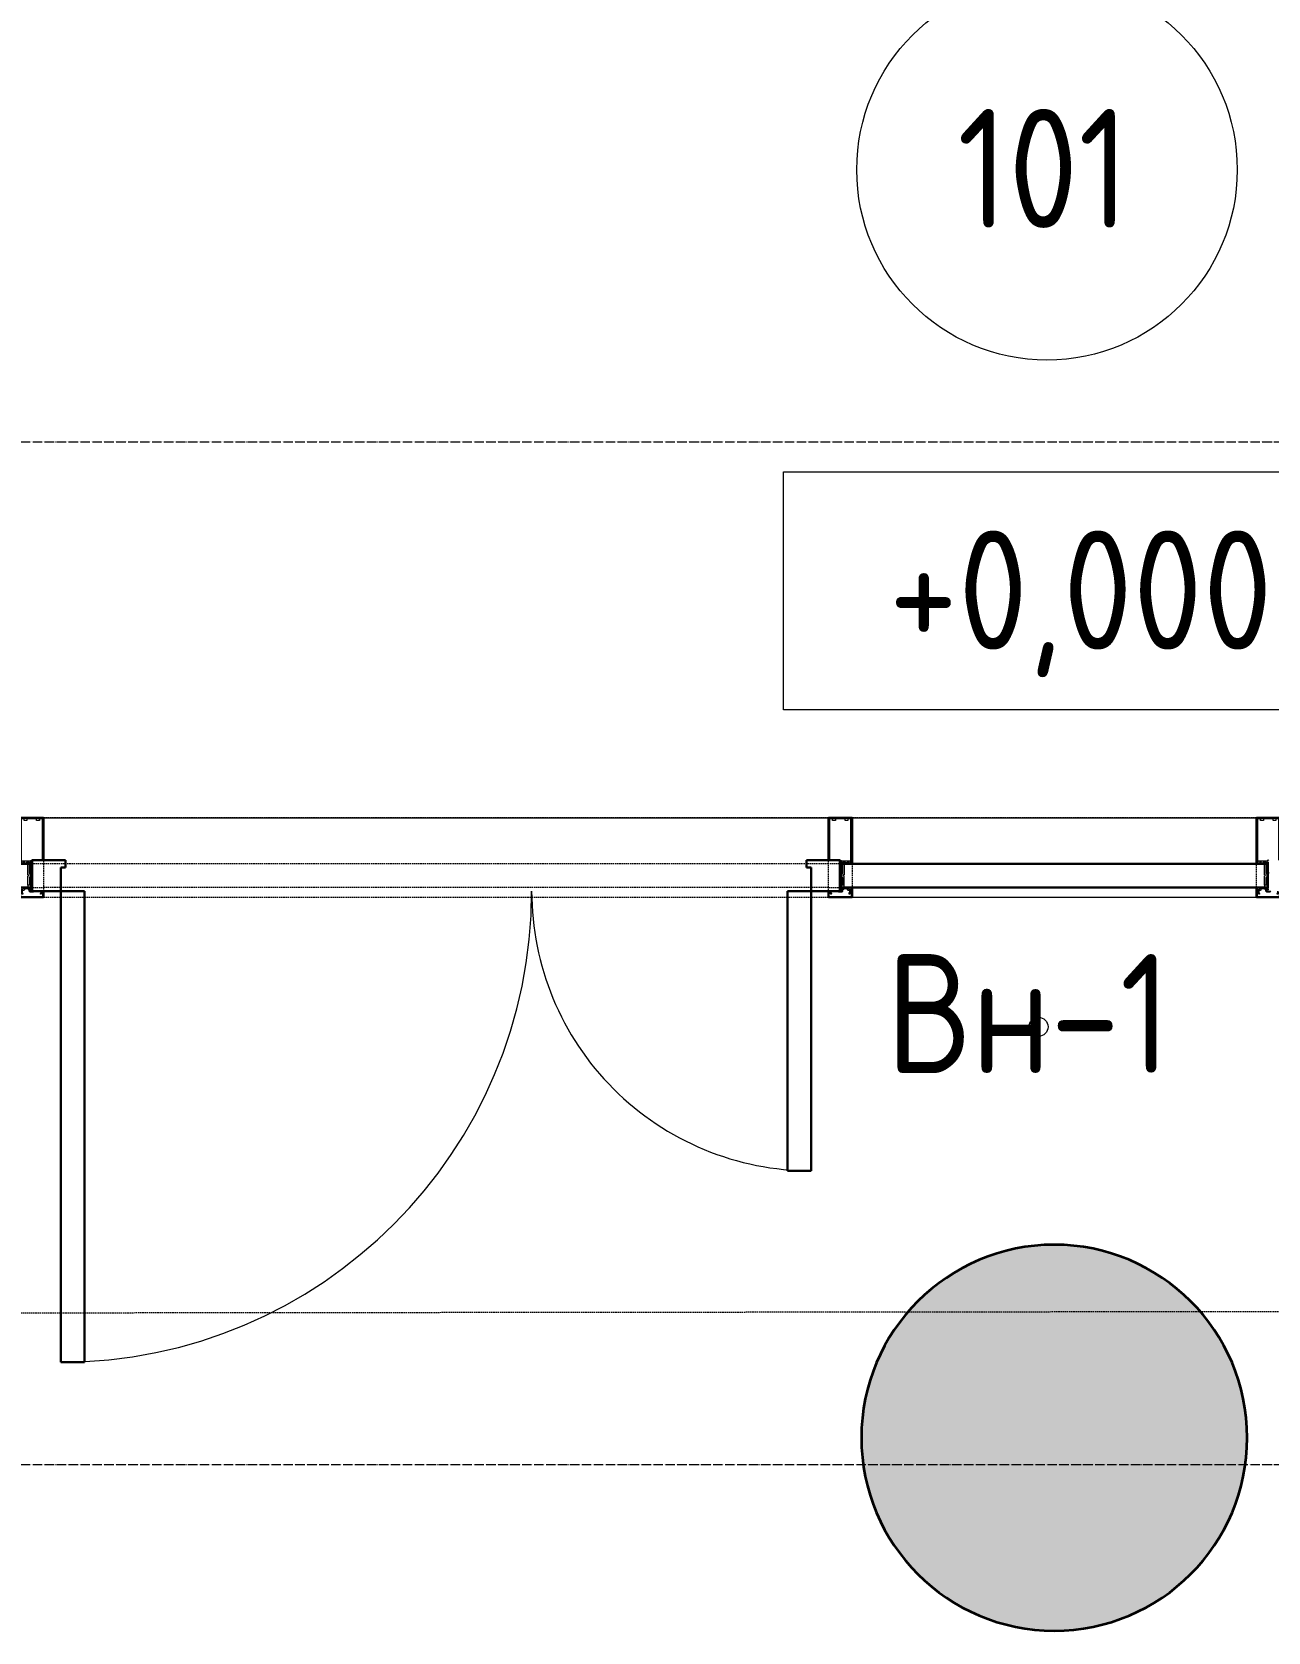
# Model space of a CAD drawing. Header units: millimetres. Extents: x 749182 to 2267578, y 70462 to 311449.
# Drawn here: x 1981193 to 1983792, y 73422 to 76785 of the extents above; entities that cross this region are included whole.
import ezdxf

# ---------------------------------------------------------------- set-up
doc = ezdxf.new("R2010")
doc.units = ezdxf.units.MM
for name, pattern in [('ADSK_Линия сетки', [25, 20, -2.5, 0, -2.5]), ('ADSK_Сверху', [4.5, 3, -1.5]), ('осеваяX2', [4, 2.5, -0.5, 0.5, -0.5])]:
    doc.linetypes.add(name, pattern=pattern)
for name, color, linetype, lineweight in [('Аннотация', 7, 'Continuous', 9), ('Витраж', 7, 'Continuous', 9), ('Двери', 7, 'Continuous', 20), ('Марки', 7, 'Continuous', 20), ('Марки помещений', 7, 'Continuous', 20), ('Оси', 165, 'осеваяX2', 13), ('отметки', 7, 'Continuous', 20), ('Панели витража', 7, 'Continuous', 9), ('Перекрытие', 7, 'Continuous', 18), ('Стены', 184, 'Continuous', 40), ('Стены разрез', 7, 'Continuous', 35), ('Узлы', 7, 'Continuous', 18)]:
    doc.layers.add(name, color=color, linetype=linetype, lineweight=lineweight)
doc.styles.add('GOST Common_2', font='GOST_Common.ttf', dxfattribs={"width": 0.9, "height": 200})

# ---------------------------------------------------------------- blocks, each defined once
blk = doc.blocks.new('Прямоугольный импост - 50х167мм-1796302-01 План 1-го этажа маркировочный')
at = {"layer": 'Витраж', "color": 253, "linetype": 'ADSK_Сверху', "true_color": 0xaaaaaa}
for p, q in [((24697.4, -483.5), (24672.4, -483.5)), ((25572.4, -483.5), (25547.4, -483.5)), ((24673.6, -580.5), (24672.4, -580.5)), ((25572.4, -580.5), (25571.2, -580.5)), ((24673.6, -630.5), (24672.4, -630.5)), ((25572.4, -630.5), (25571.2, -630.5)), ((24672.4, -650.5), (24697.4, -650.5)), ((25547.4, -650.5), (25572.4, -650.5))]:
    blk.add_line(p, q, dxfattribs=at)
blk = doc.blocks.new('Прямоугольный импост - 50х167мм-1796304-01 План 1-го этажа маркировочный')
at = {"layer": 'Витраж', "color": 253, "linetype": 'ADSK_Сверху', "true_color": 0xaaaaaa}
for p, q in [((24697.4, -483.5), (24697.4, -580.5)), ((25547.4, -483.5), (24697.4, -483.5)), ((25547.4, -580.5), (25547.4, -483.5)), ((24697.4, -580.5), (24697.4, -630.5)), ((25547.4, -580.5), (24697.4, -580.5)), ((25547.4, -630.5), (25547.4, -580.5)), ((24697.4, -630.5), (24697.4, -650.5)), ((25547.4, -630.5), (24697.4, -630.5)), ((25547.4, -650.5), (25547.4, -630.5)), ((24697.4, -650.5), (25547.4, -650.5))]:
    blk.add_line(p, q, dxfattribs=at)
blk = doc.blocks.new('Прямоугольный импост - 50х167мм-1778327-01 План 1-го этажа маркировочный')
at = {"layer": 'Витраж', "color": 253, "linetype": 'ADSK_Сверху', "true_color": 0xaaaaaa}
for p, q in [((-25, 122), (25, 122)), ((25, -45), (-25, -45))]:
    blk.add_line(p, q, dxfattribs=at)
blk = doc.blocks.new('Прямоугольный импост - 50х167мм-1775888-01 План 1-го этажа маркировочный')
at = {"layer": 'Витраж', "color": 253, "linetype": 'ADSK_Сверху', "true_color": 0xaaaaaa}
for p, q in [((25597.4, -483.5), (25572.4, -483.5)), ((27272.4, -483.5), (27247.4, -483.5)), ((25573.6, -580.5), (25572.4, -580.5)), ((27272.4, -580.5), (27271.2, -580.5)), ((25573.6, -630.5), (25572.4, -630.5)), ((27272.4, -630.5), (27271.2, -630.5)), ((25572.4, -650.5), (25597.4, -650.5)), ((27247.4, -650.5), (27272.4, -650.5))]:
    blk.add_line(p, q, dxfattribs=at)
blk = doc.blocks.new('Системная панель - ADSK_Cтеклопакет_50мм-1778492-01 План 1-го этажа маркировочный')
at = {"layer": 'Панели витража', "color": 253, "linetype": 'ADSK_Сверху', "true_color": 0xaaaaaa}
for p, q in [((-825, 25), (-848.8125, 25)), ((-848.8125, -25), (-848.8125, 25)), ((848.8125, 25), (825, 25)), ((848.8125, 25), (848.8125, -25)), ((-848.8125, -25), (-825, -25)), ((825, -25), (848.8125, -25))]:
    blk.add_line(p, q, dxfattribs=at)
blk = doc.blocks.new('Прямоугольный импост - 50х167мм-1775887-01 План 1-го этажа маркировочный')
at = {"layer": 'Витраж', "color": 253, "linetype": 'ADSK_Сверху', "true_color": 0xaaaaaa}
for p, q in [((25597.4, -483.5), (25597.4, -580.5)), ((27247.4, -483.5), (25597.4, -483.5)), ((27247.4, -580.5), (27247.4, -483.5)), ((25597.4, -580.5), (25597.4, -630.5)), ((27247.4, -580.5), (25597.4, -580.5)), ((27247.4, -630.5), (27247.4, -580.5)), ((25597.4, -630.5), (25597.4, -650.5)), ((27247.4, -630.5), (25597.4, -630.5)), ((27247.4, -650.5), (27247.4, -630.5)), ((25597.4, -650.5), (27247.4, -650.5))]:
    blk.add_line(p, q, dxfattribs=at)
blk = doc.blocks.new('Системная панель - ADSK_Cтеклопакет_50мм-1796306-01 План 1-го этажа маркировочный')
at = {"layer": 'Панели витража', "color": 253, "linetype": 'ADSK_Сверху', "true_color": 0xaaaaaa}
for p, q in [((-425, 25), (-448.8125, 25)), ((-448.8125, -25), (-448.8125, 25)), ((448.8125, 25), (425, 25)), ((448.8125, 25), (448.8125, -25)), ((-448.8125, -25), (-425, -25)), ((425, -25), (448.8125, -25))]:
    blk.add_line(p, q, dxfattribs=at)
blk = doc.blocks.new('Портик главного входа - Портик главного входа-658663-01 План 1-го этажа маркировочный')
at = {"layer": 'Стены'}
h = blk.add_hatch(color=256, dxfattribs=at)
h.paths.add_polyline_path([(22181.3, -2195.1), (22252.1, -2188.9), (22320.7, -2170.5), (22385.1, -2140.5), (22443.3, -2099.7), (22493.5, -2049.5), (22534.3, -1991.3), (22564.3, -1926.9), (22582.7, -1858.3), (22588.9, -1787.5), (22582.7, -1716.7), (22564.3, -1648.1), (22534.2, -1583.6), (22493.5, -1525.5), (22443.3, -1475.3), (22385.1, -1434.5), (22320.7, -1404.5), (22252.1, -1386.1), (22181.3, -1379.9), (22110.5, -1386.1), (22041.9, -1404.5), (21977.5, -1434.5), (21919.3, -1475.3), (21869.1, -1525.5), (21828.3, -1583.7), (21798.3, -1648.1), (21779.9, -1716.7), (21773.7, -1787.5), (21779.9, -1858.3), (21798.3, -1926.9), (21828.3, -1991.3), (21869.1, -2049.5), (21919.3, -2099.7), (21977.5, -2140.5), (22041.9, -2170.5), (22110.5, -2188.9)])
h.paths.add_polyline_path([(25122.4, -2192.3), (25192.9, -2186.2), (25261.2, -2167.9), (25325.3, -2138), (25383.2, -2097.4), (25433.2, -2047.4), (25473.7, -1989.5), (25503.9, -1924.3), (25521.9, -1857.1), (25528.1, -1786.7), (25521.9, -1716.2), (25503.6, -1647.9), (25473.6, -1583.6), (25433.2, -1525.9), (25383.2, -1475.9), (25325.3, -1435.4), (25261.2, -1405.5), (25192.9, -1387.2), (25122.4, -1381), (25052, -1387.2), (24983.7, -1405.5), (24919.6, -1435.4), (24861.7, -1475.9), (24811.7, -1525.9), (24771.1, -1583.9), (24741.3, -1647.9), (24723, -1716.2), (24716.8, -1786.7), (24723, -1857.1), (24741.3, -1925.4), (24771.1, -1989.5), (24811.7, -2047.4), (24861.7, -2097.4), (24919.6, -2138), (24983.7, -2167.9), (25052, -2186.2)])
h.paths.add_polyline_path([(28159.7, -2192.2), (28230.4, -2186), (28298.9, -2167.6), (28363.3, -2137.6), (28421.4, -2096.9), (28471.6, -2046.8), (28512.3, -1988.6), (28542.3, -1924.3), (28560.7, -1855.7), (28566.8, -1785), (28560.7, -1714.3), (28542.3, -1645.8), (28512.3, -1581.5), (28471.6, -1523.3), (28421.4, -1473.2), (28363.3, -1432.4), (28298.9, -1402.5), (28230.4, -1384.1), (28159.7, -1377.9), (28089, -1384.1), (28020.4, -1402.5), (27956.1, -1432.4), (27898, -1473.2), (27847.8, -1523.3), (27806.1, -1583.6), (27776.5, -1647.9), (27758.7, -1714.3), (27752.5, -1785), (27758.7, -1855.7), (27777.1, -1924.3), (27807.1, -1988.6), (27847.8, -2046.8), (27898, -2096.9), (27956.1, -2137.6), (28020.4, -2167.6), (28089, -2186)])
h.paths.add_polyline_path([(30184.6, -2189.9), (30184.6, -1372.4), (30157.5, -1372.4), (30088.4, -1382.7), (30021.9, -1404.7), (29960.1, -1437.7), (29904.9, -1480.7), (29857.8, -1532.5), (29820.2, -1591.5), (29793.3, -1656.1), (29777.7, -1724.4), (29774, -1794.3), (29782.3, -1863.8), (29802.4, -1930.9), (29833.5, -1993.6), (29874.9, -2050), (29925.3, -2098.6), (29983.2, -2137.9), (30047, -2166.7), (30114.8, -2184.2), (30184.2, -2189.9)])
h.paths.add_polyline_path([(20154.9, -2185.3), (20223.7, -2174.4), (20289.6, -2151.7), (20350.6, -2118.1), (20404.9, -2074.4), (20450.9, -2022), (20487.1, -1962.4), (20512.5, -1897.5), (20526.4, -1829.2), (20528.2, -1759.6), (20518, -1690.6), (20496, -1624.4), (20463, -1563.1), (20419.9, -1508.3), (20368, -1461.8), (20308.9, -1425), (20244.2, -1398.9), (20176.1, -1384.4), (20106.4, -1381.8), (20106.4, -2185.3), (20153.8, -2185.3)])
h.paths.add_polyline_path([(19707.3, -1170.1), (19896.6, -1170.1), (19892, -1101), (19875.6, -1033.6), (19848, -970), (19809.9, -912), (19762.6, -861.3), (19707.3, -819.5), (19645.7, -787.6), (19579.6, -766.7), (19510.9, -757.4), (19441.6, -759.9), (19373.8, -774.1), (19309.3, -799.7), (19250.1, -835.9), (19198, -881.6), (19154.4, -935.5), (19120.6, -996), (19097.7, -1061.5), (19086.1, -1129.8), (19086.1, -1170.1), (19645.7, -1170.1)])
h.paths.add_polyline_path([(31144.8, -1168), (31215.2, -1168), (31214.5, -1065.9), (31197, -1000.7), (31167.7, -936.9), (31128.2, -878.9), (31079.5, -828.2), (31023, -786.5), (30960.4, -754.8), (30893.3, -733.9), (30823.7, -724.6), (30753.5, -727.1), (30684.7, -741.3), (30619.2, -766.8), (30558.9, -802.8), (30505.5, -848.5), (30460.5, -902.4), (30425.2, -963.1), (30400.4, -1028.8), (30387.1, -1097.8), (30385.4, -1168), (31023, -1168)])
h.paths.add_polyline_path([(30758.4, 1304.5), (30824.8, 1315.5), (30888.3, 1337.8), (30947.1, 1370.6), (30999.3, 1413.1), (31043.5, 1463.9), (31078.3, 1521.5), (31103.9, 1590.2), (31116, 1650.2), (31117.7, 1717.5), (31204.8, 1717.5), (31205.3, 1910.8), (30304, 1921.5), (30313.9, 1754.8), (30320.7, 1698.8), (30333.2, 1643.7), (30351.3, 1590.2), (30374.7, 1527.1), (30408.5, 1468.9), (30451.9, 1417.5), (30503.5, 1374.2), (30561.7, 1340.4), (30624.9, 1317.1), (30691.1, 1305)])
h.paths.add_polyline_path([(19485.5, 1312.4), (19554.9, 1313.8), (19623, 1326.9), (19687.8, 1351.5), (19747.5, 1386.8), (19800.4, 1431.7), (19844.8, 1484.9), (19879.6, 1544.9), (19903.6, 1610), (19916.2, 1678.2), (19917, 1747.5), (19911.5, 1928.7), (19074.2, 1926.8), (19071.5, 1731.8), (19106.3, 1731.3), (19109.9, 1662), (19125.2, 1594.4), (19151.8, 1530.3), (19188.9, 1471.7), (19235.5, 1420.3), (19290.1, 1377.6), (19351.2, 1344.8), (19417, 1322.8)])
at = {"layer": 'Стены разрез'}
for start, end in [(0, 180), (180, 360)]:
    blk.add_arc((25122.4, -1786.7), 405.6, start, end, dxfattribs=at)
blk = doc.blocks.new('Системная панель - ADSK_Cтеклопакет_50мм-1796305-01 План 1-го этажа маркировочный')
at = {"layer": 'Панели витража', "lineweight": 30}
for p, q in [((448.8125, 25), (-448.8125, 25)), ((-448.8125, 25), (-448.8125, -25)), ((448.8125, -25), (448.8125, 25)), ((-448.8125, -25), (448.8125, -25))]:
    blk.add_line(p, q, dxfattribs=at)
blk = doc.blocks.new('AC_ДверьВитражная_Двупольная_Алюминиевая - Двн-1л-1787725-01 План 1-го этажа маркировочный')
at = {"layer": 'Двери', "lineweight": 30}
for p, q in [((788.8125, 1022.5), (738.8125, 1022.5)), ((738.8125, 1022.5), (738.8125, 32.5)), ((788.8125, 32.5), (788.8125, 1022.5)), ((-788.8125, 620.125), (-738.8125, 620.125)), ((-788.8125, 32.5), (-788.8125, 620.125)), ((-738.8125, 620.125), (-738.8125, 32.5)), ((-848.8125, 32.5), (-788.8125, 32.5)), ((-848.8125, -32.5), (-848.8125, 32.5)), ((-738.8125, 32.5), (-788.8125, 32.5)), ((-788.8125, 32.5), (-788.8125, -17.5)), ((738.8125, 32.5), (788.8125, 32.5)), ((848.8125, 32.5), (788.8125, 32.5)), ((788.8125, 32.5), (788.8125, -17.5)), ((848.8125, -32.5), (848.8125, 32.5)), ((-778.8125, -32.5), (-848.8125, -32.5)), ((-788.8125, -17.5), (-778.8125, -17.5)), ((-778.8125, -17.5), (-778.8125, -32.5)), ((788.8125, -17.5), (778.8125, -17.5)), ((778.8125, -17.5), (778.8125, -32.5)), ((778.8125, -32.5), (848.8125, -32.5))]:
    blk.add_line(p, q, dxfattribs=at)
at = {"layer": 'Двери'}
for centre, radius, start, end in [((788.8125, 32.5), 990, 90, 180), ((-788.8125, 32.5), 587.625, 360, 90)]:
    blk.add_arc(centre, radius, start, end, dxfattribs=at)
blk = doc.blocks.new('Прямоугольный импост - 50х167мм-1796303-01 План 1-го этажа маркировочный')
at = {"layer": 'Витраж'}
for p, q in [((24697.4, -483.5), (25547.4, -483.5)), ((24697.4, -650.5), (25547.4, -650.5))]:
    blk.add_line(p, q, dxfattribs=at)
blk = doc.blocks.new('Прямоугольный импост - 50х167-V217-01 План 1-го этажа маркировочный')
at = {"layer": 'Узлы'}
for p, q in [((-25, 122.5), (-25, 33)), ((25, 122.5), (-25, 122.5)), ((-22.5, 33), (-22.5, 120)), ((-22.5, 120), (-17.6, 120)), ((-16.1, 118.4), (-16.1, 116.9)), ((-16.1, 116.9), (-10.2, 116.9)), ((-10.2, 116.9), (-10.2, 118.4)), ((-8.6, 120), (8.6, 120)), ((10.2, 118.4), (10.2, 116.9)), ((10.2, 116.9), (16.1, 116.9)), ((16.1, 116.9), (16.1, 118.4)), ((17.6, 120), (22.5, 120)), ((22.5, 120), (22.5, 28)), ((25, 25.5), (25, 122.5)), ((2.6, 28.8), (-1.2, 28.8)), ((-0.8, 25.5), (0, 26.3)), ((0, 26.3), (0.8, 25.5)), ((0.8, 25.5), (4.3, 25.5)), ((1.1, 4.3), (2.5, -1.3)), ((2.6, 30.3), (2.6, 28.8)), ((5.4, 5.1), (3.5, 5.1)), ((20.2, 31.8), (4.1, 31.8)), ((5.1, 26.3), (5.1, 28.5)), ((5.4, 27.8), (5.4, 5.1)), ((5.9, 29.3), (10.2, 29.3)), ((6.4, 0.6), (6.4, 2)), ((6.7, 2.2), (7.7, 2.2)), ((7.7, 0.3), (6.7, 0.3)), ((8, 2.5), (8, 26.7)), ((8, 26.7), (9.7, 26.7)), ((8, -19.1), (8, 0)), ((10.5, 27.4), (10.5, 29.3)), ((11, 28.5), (11, 26.3)), ((11.8, 25.5), (15, 25.5)), ((15.8, 29.3), (17.2, 29.3)), ((18.1, 25.5), (25, 25.5)), ((21, 28), (21, 31.1)), ((22.5, 28), (21, 28)), ((-25, -32.3), (-25, -44.5)), ((-23.7, -43.2), (-23.7, -32.8)), ((-23.7, -32.8), (-23, -32.8)), ((-22.8, -33), (-20.1, -37.6)), ((-19.9, -33.9), (-19.9, -32)), ((2.4, -0.9), (-1.2, -0.9)), ((-1.2, -3.8), (4.9, -3.8)), ((5, -24.5), (-1.2, -24.5)), ((-0.4, -27.7), (0, -27.3)), ((0, -27.3), (0.4, -27.7)), ((7.6, -27.7), (0.4, -27.7)), ((4.9, -3.8), (2.4, -0.9)), ((2.5, -1.3), (2.5, -19.1)), ((2.5, -19.1), (3.6, -19.1)), ((3.6, -19.1), (3.9, -19.5)), ((3.9, -19.5), (4.3, -19.1)), ((4.3, -19.1), (6.2, -19.1)), ((4.9, -3.8), (4.9, -19.1)), ((5.3, -24.1), (5, -24.5)), ((5.7, -24.5), (5.3, -24.1)), ((18.4, -24.5), (5.7, -24.5)), ((6.2, -19.1), (6.6, -19.5)), ((6.6, -19.5), (6.9, -19.1)), ((8, -19.1), (6.9, -19.1)), ((7.6, -27.7), (8.3, -27)), ((8.3, -27), (15.5, -27)), ((15.5, -27), (15.5, -29)), ((17, -30.5), (19.9, -30.5)), ((18, -27), (18, -26.8)), ((21.5, -28.3), (19.3, -28.3)), ((19.9, -30.5), (19.9, -33.9)), ((20.1, -37.6), (22.8, -33)), ((24.5, -24.5), (22.4, -24.5)), ((22.8, -26.8), (22.8, -27)), ((23.5, -30.7), (23, -30.7)), ((23, -32.8), (23.7, -32.8)), ((23.2, -30.5), (24.2, -30.5)), ((23.7, -32.8), (23.7, -43.2)), ((25, -29.7), (25, -25)), ((25, -44.5), (25, -32.3)), ((-25, -44.5), (25, -44.5)), ((-8.4, -43.2), (-23.7, -43.2)), ((-18.4, -36.6), (-19.9, -33.9)), ((0, -43), (-8.4, -43.2)), ((15.9, -43.2), (0, -43)), ((23.7, -43.2), (15.9, -43.2)), ((19.9, -33.9), (18.4, -36.6))]:
    blk.add_line(p, q, dxfattribs=at)
at = {"layer": 'Узлы', "lineweight": 9}
for p, q in [((0, 33.9), (-1.2, 32.7)), ((2.4, 31.5), (0, 33.9)), ((2.4, -0.9), (2.4, 31.5)), ((-5.1, -32.3), (5.1, -32.3)), ((3.9, -33.1), (-3.9, -33.1)), ((6.4, -28.7), (-1.2, -28.7)), ((2.5, -19.1), (2.5, -24.5)), ((2.6, -32.2), (2.6, -28.7)), ((5.2, -32.2), (5.2, -28.7)), ((6.4, -27.7), (6.4, -28.7)), ((8, -19.1), (8, -24.5))]:
    blk.add_line(p, q, dxfattribs=at)
at = {"layer": 'Узлы'}
for centre, radius, start, end in [((-17.6, 118.4), 1.52, 0, 90), ((-8.6, 118.4), 1.52, 90, 180), ((8.6, 118.4), 1.52, 0, 90), ((17.6, 118.4), 1.52, 90, 180), ((0, 4), 3.63, 17.5064, 114.8479), ((0, 4), 1.09, 15, 165), ((4.1, 30.3), 1.52, 90, 180), ((4.3, 26.3), 0.762, 270, 0), ((5.9, 28.5), 0.762, 90, 180), ((6.9, 27.8), 1.52, 90, 180), ((6.7, 2), 0.254, 90, 180), ((6.7, 0.6), 0.254, 180, 270), ((7.7, 2.5), 0.254, 270, 0), ((7.7, 0), 0.254, 0, 90), ((9.7, 27.4), 0.762, 270, 0), ((10.2, 28.5), 0.762, 0, 90), ((11.8, 26.3), 0.762, 180, 270), ((15.8, 28), 1.27, 90, 180), ((16.9, 27.8), 2.29, 180, 225.1897), ((15, 25.9), 0.381, 270, 45.1897), ((17.2, 28), 1.27, 0, 90), ((18.1, 25.9), 0.381, 134.8103, 270), ((16.2, 27.8), 2.29, 314.8103, 0), ((20.2, 31.1), 0.762, 0, 90), ((17, -29), 1.52, 180, 270), ((20.3, -26.8), 2.29, 134.8103, 180), ((19.3, -27), 1.27, 180, 270), ((18.4, -24.9), 0.381, 314.8103, 90), ((21.5, -27), 1.27, 270, 0), ((22.4, -24.9), 0.381, 90, 225.1897), ((23.2, -31.8), 1.27, 90, 251.3371), ((23, -31.8), 1.02, 90, 270), ((20.5, -26.8), 2.29, 0, 45.1897), ((23.5, -32.3), 1.52, 360, 90), ((24.2, -29.7), 0.762, 270, 0), ((24.5, -25), 0.508, 0, 90), ((-19.3, -37.1), 1.02, 210, 30), ((19.3, -37.1), 1.02, 150, 330)]:
    blk.add_arc(centre, radius, start, end, dxfattribs=at)
at = {"layer": 'Узлы', "lineweight": 9}
for centre, radius, start, end in [((-3.9, -31.7), 1.38, 200.9416, 339.0732), ((0, -28.9), 4.19, 234.2873, 305.7127), ((3.9, -31.7), 1.38, 200.9416, 339.0732)]:
    blk.add_arc(centre, radius, start, end, dxfattribs=at)
blk = doc.blocks.new('Прямоугольный импост - 50х167мм-V218-01 План 1-го этажа маркировочный')
at = {"layer": 'Витраж', "lineweight": 30}
for p, q in [((-25, 32.5), (-25, 122)), ((-25, 122), (25, 122)), ((25, 122), (25, 25)), ((25, 25), (1.1875, 25)), ((1.1875, 25), (1.1875, -25)), ((-25, -45), (-25, -32.5)), ((1.1875, -25), (25, -25)), ((25, -25), (25, -45)), ((25, -45), (-25, -45))]:
    blk.add_line(p, q, dxfattribs=at)
blk = doc.blocks.new('Прямоугольный импост - 50х167-V216-01 План 1-го этажа маркировочный')
at = {"layer": 'Узлы'}
for p, q in [((-25, 122.5), (-25, 25.5)), ((25, 122.5), (-25, 122.5)), ((-22.5, 28), (-22.5, 120)), ((-22.5, 120), (-17.6, 120)), ((-16.1, 118.4), (-16.1, 116.9)), ((-16.1, 116.9), (-10.2, 116.9)), ((-10.2, 116.9), (-10.2, 118.4)), ((-8.6, 120), (8.6, 120)), ((10.2, 118.4), (10.2, 116.9)), ((10.2, 116.9), (16.1, 116.9)), ((16.1, 116.9), (16.1, 118.4)), ((17.6, 120), (22.5, 120)), ((22.5, 120), (22.5, 33)), ((25, 33), (25, 122.5)), ((-25, 25.5), (-18.1, 25.5)), ((-21, 28), (-22.5, 28)), ((-21, 31.1), (-21, 28)), ((-4.1, 31.8), (-20.2, 31.8)), ((-17.2, 29.3), (-15.8, 29.3)), ((-15, 25.5), (-11.8, 25.5)), ((-11, 26.3), (-11, 28.5)), ((-10.5, 29.3), (-10.5, 27.4)), ((-10.2, 29.3), (-5.9, 29.3)), ((-9.7, 26.7), (-8, 26.7)), ((-8, 26.7), (-8, 2.5)), ((-8, -19.1), (-8, 0)), ((-7.7, 2.2), (-6.7, 2.2)), ((-6.7, 0.3), (-7.7, 0.3)), ((-6.4, 2), (-6.4, 0.6)), ((-5.4, 5.1), (-5.4, 27.8)), ((-3.5, 5.1), (-5.4, 5.1)), ((-5.1, 28.5), (-5.1, 26.3)), ((-4.3, 25.5), (-0.8, 25.5)), ((-2.6, 28.8), (-2.6, 30.3)), ((1.2, 28.8), (-2.6, 28.8)), ((-2.5, -1.3), (-1.1, 4.3)), ((-0.8, 25.5), (0, 26.3)), ((0, 26.3), (0.8, 25.5)), ((-25, -25), (-25, -29.7)), ((-25, -32.3), (-25, -44.5)), ((-22.4, -24.5), (-24.5, -24.5)), ((-24.2, -30.5), (-23.2, -30.5)), ((-23.7, -43.2), (-23.7, -32.8)), ((-23.7, -32.8), (-23, -32.8)), ((-23, -30.7), (-23.5, -30.7)), ((-22.8, -33), (-20.1, -37.6)), ((-19.3, -28.3), (-21.5, -28.3)), ((-19.9, -33.9), (-19.9, -30.5)), ((-19.9, -30.5), (-17, -30.5)), ((-5.7, -24.5), (-18.4, -24.5)), ((-15.5, -29), (-15.5, -27)), ((-15.5, -27), (-8.3, -27)), ((-8.3, -27), (-7.6, -27.7)), ((-6.9, -19.1), (-8, -19.1)), ((-0.4, -27.7), (-7.6, -27.7)), ((-6.9, -19.1), (-6.6, -19.5)), ((-6.6, -19.5), (-6.2, -19.1)), ((-6.2, -19.1), (-4.3, -19.1)), ((-5.3, -24.1), (-5.7, -24.5)), ((-5, -24.5), (-5.3, -24.1)), ((1.2, -24.5), (-5, -24.5)), ((-2.4, -0.9), (-4.9, -3.8)), ((-4.9, -3.8), (-4.9, -19.1)), ((-4.9, -3.8), (1.2, -3.8)), ((-4.3, -19.1), (-3.9, -19.5)), ((-3.9, -19.5), (-3.6, -19.1)), ((-3.6, -19.1), (-2.5, -19.1)), ((-2.5, -19.1), (-2.5, -1.1)), ((1.2, -0.9), (-2.4, -0.9)), ((-0.4, -27.7), (0, -27.3)), ((0, -27.3), (0.4, -27.7)), ((19.9, -32), (19.9, -33.9)), ((20.1, -37.6), (22.8, -33)), ((23, -32.8), (23.7, -32.8)), ((23.7, -32.8), (23.7, -43.2)), ((25, -44.5), (25, -32.3)), ((-25, -44.5), (25, -44.5)), ((-8.4, -43.2), (-23.7, -43.2)), ((-18.4, -36.6), (-19.9, -33.9)), ((0, -43), (-8.4, -43.2)), ((15.9, -43.2), (0, -43)), ((23.7, -43.2), (15.9, -43.2)), ((19.9, -33.9), (18.4, -36.6))]:
    blk.add_line(p, q, dxfattribs=at)
at = {"layer": 'Узлы', "lineweight": 9}
for p, q in [((0, 33.9), (-2.4, 31.5)), ((1.2, 32.7), (0, 33.9)), ((-2.4, 31.5), (-2.4, -0.9)), ((-8, -24.5), (-8, -19.1)), ((-6.3, -28.7), (-6.3, -27.7)), ((1.2, -28.7), (-6.3, -28.7)), ((-5.2, -32.2), (-5.2, -28.7)), ((-5.1, -32.3), (5.1, -32.3)), ((3.9, -33.1), (-3.9, -33.1)), ((-2.6, -32.2), (-2.6, -28.7)), ((-2.5, -19.1), (-2.5, -24.5))]:
    blk.add_line(p, q, dxfattribs=at)
at = {"layer": 'Узлы'}
for centre, radius, start, end in [((-17.6, 118.4), 1.52, 0, 90), ((-8.6, 118.4), 1.52, 90, 180), ((8.6, 118.4), 1.52, 0, 90), ((17.6, 118.4), 1.52, 90, 180), ((-20.2, 31.1), 0.762, 90, 180), ((-17.2, 28), 1.27, 90, 180), ((-16.2, 27.8), 2.29, 180, 225.1897), ((-18.1, 25.9), 0.381, 270, 45.1897), ((-15.8, 28), 1.27, 0, 90), ((-15, 25.9), 0.381, 134.8103, 270), ((-16.9, 27.8), 2.29, 314.8103, 0), ((-11.8, 26.3), 0.762, 270, 0), ((-10.2, 28.5), 0.762, 90, 180), ((-9.7, 27.4), 0.762, 180, 270), ((-7.7, 2.5), 0.254, 180, 270), ((-7.7, 0), 0.254, 90, 180), ((-6.9, 27.8), 1.52, 360, 90), ((-6.7, 2), 0.254, 360, 90), ((-6.7, 0.6), 0.254, 270, 360), ((-5.9, 28.5), 0.762, 0, 90), ((-4.3, 26.3), 0.762, 180, 270), ((-4.1, 30.3), 1.52, 360, 90), ((0, 4), 3.63, 65.1521, 162.4936), ((0, 4), 1.09, 15, 165), ((-24.5, -25), 0.508, 90, 180), ((-24.2, -29.7), 0.762, 180, 270), ((-23.5, -32.3), 1.52, 90, 180), ((-23.2, -31.8), 1.27, 288.6629, 90), ((-23, -31.8), 1.02, 270, 90), ((-20.5, -26.8), 2.29, 134.8103, 180), ((-21.5, -27), 1.27, 180, 270), ((-22.4, -24.9), 0.381, 314.8103, 90), ((-19.3, -27), 1.27, 270, 0), ((-18.4, -24.9), 0.381, 90, 225.1897), ((-20.3, -26.8), 2.29, 0, 45.1897), ((-17, -29), 1.52, 270, 0), ((-19.3, -37.1), 1.02, 210, 30), ((19.3, -37.1), 1.02, 150, 330)]:
    blk.add_arc(centre, radius, start, end, dxfattribs=at)
at = {"layer": 'Узлы', "lineweight": 9}
for centre, radius, start, end in [((-3.9, -31.7), 1.38, 200.9416, 339.0732), ((0, -28.9), 4.19, 234.2873, 305.7127), ((3.9, -31.7), 1.38, 200.9416, 339.0732)]:
    blk.add_arc(centre, radius, start, end, dxfattribs=at)
blk = doc.blocks.new('Прямоугольный импост - 50х167мм-1778196-01 План 1-го этажа маркировочный')
at = {"layer": 'Витраж', "lineweight": 30}
for p, q in [((-25, 25), (-25, 122)), ((-25, 122), (25, 122)), ((25, 122), (25, 32.5)), ((-1.1875, 25), (-25, 25)), ((-1.1875, -25), (-1.1875, 25)), ((-25, -45), (-25, -25)), ((-25, -25), (-1.1875, -25)), ((25, -32.5), (25, -45)), ((25, -45), (-25, -45))]:
    blk.add_line(p, q, dxfattribs=at)
blk = doc.blocks.new('ADSK_Марка_Помещение_ОдноЗначение - Номер-247393-01 План 1-го этажа маркировочный')
at = {"layer": 'Марки помещений'}
blk.add_circle((0, 0), 4, dxfattribs=at)
blk = doc.blocks.new('ADSK_Марка_Стена - Экземпляр_ADSK_Позиция-74353-01 План 1-го этажа маркировочный')
at = {"layer": 'Марки', "lineweight": 9}
blk.add_circle((0, 0), 0.2, dxfattribs=at)
blk = doc.blocks.new('Высотные отметки - Рамка-5093-01 План 1-го этажа маркировочный')
at = {"layer": 'Аннотация', "lineweight": 20}
for p, q in [((-6.5, 0), (-6.5, 5)), ((-6.5, 5), (6.5, 5)), ((6.5, 5), (6.5, 0)), ((6.5, 0), (-6.5, 0))]:
    blk.add_line(p, q, dxfattribs=at)

msp = doc.modelspace()

# ---------------------------------------------------------------- linework, layer by layer
at = {"layer": 'Оси', "linetype": 'ADSK_Линия сетки'}
for p, q in [((1947134.001, 75923.407), (2009148.6289, 75923.407)), ((1947134.001, 73773.407), (1992562.5817, 73773.407))]:
    msp.add_line(p, q, dxfattribs=at)
at = {"layer": 'Перекрытие'}
msp.add_line((1981217.6592, 75133.0968), (1982867.6592, 75133.0968), dxfattribs=at)
at = {"layer": 'Перекрытие', "linetype": 'ADSK_Сверху'}
msp.add_line((1988740.6666, 74100.0354), (1978000.4075, 74088.3187), dxfattribs=at)

# ---------------------------------------------------------------- block references
at = {"layer": 'Витраж', "color": 253, "linetype": 'ADSK_Сверху', "true_color": 0xaaaaaa, "extrusion": (0, 0, -1)}
for p in [(-1981192.6592, 75011.0968), (-1982892.6592, 75011.0968), (-1983792.6592, 75011.0968)]:
    msp.add_blockref('Прямоугольный импост - 50х167мм-1778327-01 План 1-го этажа маркировочный', p, dxfattribs=at)
at = {"layer": 'Витраж', "lineweight": 9, "extrusion": (0, 0, -1)}
for name, p in [('Прямоугольный импост - 50х167-V217-01 План 1-го этажа маркировочный', (-1981192.6592, 75010.5968)), ('Прямоугольный импост - 50х167-V216-01 План 1-го этажа маркировочный', (-1982892.6592, 75010.5968))]:
    msp.add_blockref(name, p, dxfattribs=at)
at = {"layer": 'Витраж', "extrusion": (0, 0, -1)}
for name, p in [('Прямоугольный импост - 50х167мм-V218-01 План 1-го этажа маркировочный', (-1981192.6592, 75011.0968)), ('Прямоугольный импост - 50х167мм-1778196-01 План 1-го этажа маркировочный', (-1982892.6592, 75011.0968)), ('Прямоугольный импост - 50х167мм-V218-01 План 1-го этажа маркировочный', (-1983792.6592, 75011.0968))]:
    msp.add_blockref(name, p, dxfattribs=at)
at = {"layer": 'Витраж', "color": 253, "linetype": 'ADSK_Сверху', "true_color": 0xaaaaaa}
for name, p in [('Прямоугольный импост - 50х167мм-1775888-01 План 1-го этажа маркировочный', (1955620.2258, 75616.6187)), ('Прямоугольный импост - 50х167мм-1775887-01 План 1-го этажа маркировочный', (1955620.2258, 75616.6187)), ('Прямоугольный импост - 50х167мм-1796302-01 План 1-го этажа маркировочный', (1958220.2258, 75616.6187)), ('Прямоугольный импост - 50х167мм-1796304-01 План 1-го этажа маркировочный', (1958220.2258, 75616.6187))]:
    msp.add_blockref(name, p, dxfattribs=at)
at = {"layer": 'Витраж'}
msp.add_blockref('Прямоугольный импост - 50х167мм-1796303-01 План 1-го этажа маркировочный', (1958220.2258, 75616.6187), dxfattribs=at)
at = {"layer": 'Двери', "rotation": 180}
msp.add_blockref('AC_ДверьВитражная_Двупольная_Алюминиевая - Двн-1л-1787725-01 План 1-го этажа маркировочный', (1982042.6592, 75011.0968), dxfattribs=at)
at = {"layer": 'Марки', "xscale": 99.99999999999993, "yscale": 99.99999999999993, "zscale": 99.99999999999993}
msp.add_blockref('ADSK_Марка_Стена - Экземпляр_ADSK_Позиция-74353-01 План 1-го этажа маркировочный', (1983309.5441, 74693.535), dxfattribs=at)
at = {"layer": 'Марки помещений', "xscale": 99.99999999999993, "yscale": 99.99999999999993, "zscale": 99.99999999999993}
msp.add_blockref('ADSK_Марка_Помещение_ОдноЗначение - Номер-247393-01 План 1-го этажа маркировочный', (1983327.3744, 76495.1035), dxfattribs=at)
at = {"layer": 'отметки', "lineweight": 20, "xscale": 99.99999999999993, "yscale": 99.99999999999993, "zscale": 99.99999999999993}
msp.add_blockref('Высотные отметки - Рамка-5093-01 План 1-го этажа маркировочный', (1983423.1433, 75359.9749), dxfattribs=at)
at = {"layer": 'Панели витража', "color": 253, "linetype": 'ADSK_Сверху', "true_color": 0xaaaaaa, "rotation": 180}
for name, p in [('Системная панель - ADSK_Cтеклопакет_50мм-1778492-01 План 1-го этажа маркировочный', (1982042.6592, 75011.0968)), ('Системная панель - ADSK_Cтеклопакет_50мм-1796306-01 План 1-го этажа маркировочный', (1983342.6592, 75011.0968))]:
    msp.add_blockref(name, p, dxfattribs=at)
at = {"layer": 'Панели витража', "rotation": 180}
msp.add_blockref('Системная панель - ADSK_Cтеклопакет_50мм-1796305-01 План 1-го этажа маркировочный', (1983342.6592, 75011.0968), dxfattribs=at)
at = {"layer": 'Стены'}
msp.add_blockref('Портик главного входа - Портик главного входа-658663-01 План 1-го этажа маркировочный', (1958220.2258, 75616.6187), dxfattribs=at)
at = {"layer": 'Узлы', "lineweight": 9, "extrusion": (0, 0, -1)}
msp.add_blockref('Прямоугольный импост - 50х167-V217-01 План 1-го этажа маркировочный', (-1983792.6592, 75010.5968), dxfattribs=at)

# ---------------------------------------------------------------- texts
at = {"layer": 'Марки', "lineweight": 9, "char_height": 250, "attachment_point": 1, "style": 'GOST Common_2'}
for s, insert, width in [('Вн', (1982989.3132, 74846.5161), 418.480875), ('-1', (1983334.5945, 74846.5161), 331.898625)]:
    msp.add_mtext(s, dxfattribs=dict(at, insert=insert, width=width))
at = {"layer": 'Марки помещений', "lineweight": 9, "insert": (1983138.8172, 76622.8286), "char_height": 250, "width": 468.987187, "attachment_point": 1, "style": 'GOST Common_2'}
msp.add_mtext('101', dxfattribs=at)
at = {"layer": 'отметки', "lineweight": 20, "insert": (1982994.4672, 75736.682), "char_height": 250, "width": 1028.822569, "attachment_point": 1, "line_spacing_factor": 1.022761, "style": 'GOST Common_2'}
msp.add_mtext('+0,000', dxfattribs=at)

doc.saveas('drawing.dxf')
